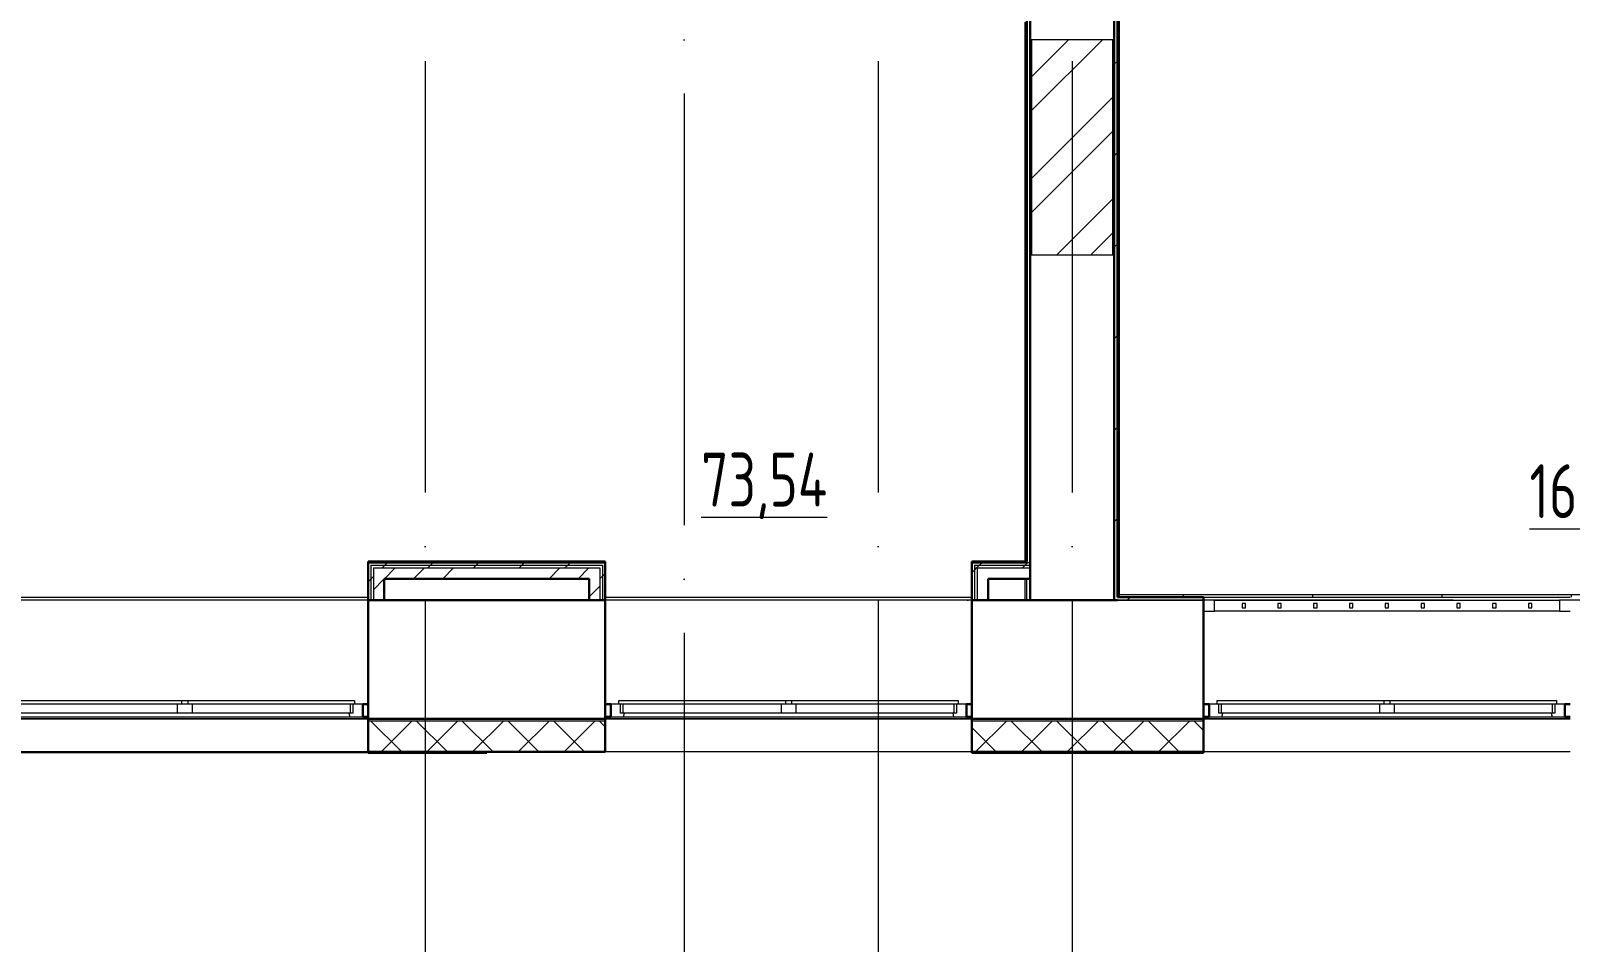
# Model space of a CAD drawing. Header units: millimetres. Extents: x -259809 to 472825, y -397243 to 31861.
# Drawn here: x -19685 to -12546, y -374417 to -370192 of the extents above; entities that cross this region are included whole.
import ezdxf

# ---------------------------------------------------------------- set-up
doc = ezdxf.new("R2010")
doc.units = ezdxf.units.MM
doc.linetypes.add('ADSK_Линия сетки', pattern=[25, 20, -2.5, 0, -2.5])
for name, color, linetype, lineweight in [('_ Окна', 252, 'Continuous', 30), ('лс', 5, 'Continuous', 30), ('Марки помещений', 252, 'Continuous', 20), ('Ограждение', 252, 'Continuous', 9), ('Окна', 252, 'Continuous', 9), ('Оси', 252, 'Continuous', 9), ('Стены внутренние', 252, 'Continuous', 18), ('Стены наружные', 252, 'Continuous', 18), ('Стены штриховка', 7, 'Continuous', 9)]:
    doc.layers.add(name, color=color, linetype=linetype, lineweight=lineweight)
doc.styles.add('GOST Common_3', font='', dxfattribs={"height": 3.5})
doc.styles.get('GOST Common_3').set_extended_font_data('GOST 2.304 type A')
pattern_1 = [(0, (-37739.8, 574.4), (0, 600), []), (90, (-37739.8, 574.4), (-600, 4e-14), [])]

# ---------------------------------------------------------------- blocks, each defined once
blk = doc.blocks.new('1 этаж')
at = {"layer": 'Ограждение', "true_color": 0x636466}
h = blk.add_hatch(dxfattribs=at)
h.set_pattern_fill('FP_37', color=251, style=0, pattern_type=2)
h.set_pattern_definition(pattern_1)
h.paths.add_polyline_path([(-14645.8, -20130.3), (-14635.8, -20120.3), (-14635.8, -14165.3), (-14645.8, -14155.3), (-14645.8, -19853.7)])
h = blk.add_hatch(dxfattribs=at)
h.set_pattern_fill('FP_25', color=251, style=0, pattern_type=2)
h.set_pattern_definition([(0, (-32119.8, 94.4), (0, 600), []), (90, (-32119.8, 94.4), (-600, 4e-14), [])])
h.paths.add_polyline_path([(-15075.8, -20145.3), (-15065.8, -20145.3), (-15065.8, -20045.3), (-15075.8, -20045.3)])
h.paths.add_polyline_path([(-15065.8, -19965.3), (-15065.8, -17455.3), (-15075.8, -17465.3), (-15075.8, -19965.3)])
h = blk.add_hatch(dxfattribs=at)
h.set_pattern_fill('FP_37', color=251, style=0, pattern_type=2)
h.set_pattern_definition(pattern_1)
h.paths.add_polyline_path([(-12233.6, -20130.3), (-11875.8, -20130.3), (-11885.8, -20120.3), (-14635.8, -20120.3), (-14645.8, -20130.3), (-12545.8, -20130.3)])
at = {"layer": '_ Окна', "color": 251, "lineweight": 18, "true_color": 0x636466}
for p, q in [((-14195.8, -20145.3), (-14245.8, -20145.3)), ((-14245.8, -20145.3), (-14245.8, -20195.3)), ((-14245.8, -20195.3), (-14195.8, -20195.3)), ((-14195.8, -20195.3), (-14195.8, -20145.3)), ((-14051.8, -20160.3), (-14067.8, -20160.3)), ((-14067.8, -20160.3), (-14067.8, -20180.3)), ((-14067.8, -20180.3), (-14051.8, -20180.3)), ((-14051.8, -20180.3), (-14051.8, -20160.3)), ((-13885.8, -20160.3), (-13901.8, -20160.3)), ((-13901.8, -20160.3), (-13901.8, -20180.3)), ((-13901.8, -20180.3), (-13885.8, -20180.3)), ((-13885.8, -20180.3), (-13885.8, -20160.3)), ((-13719.8, -20160.3), (-13735.8, -20160.3)), ((-13735.8, -20160.3), (-13735.8, -20180.3)), ((-13735.8, -20180.3), (-13719.8, -20180.3)), ((-13719.8, -20180.3), (-13719.8, -20160.3)), ((-13553.8, -20160.3), (-13569.8, -20160.3)), ((-13569.8, -20160.3), (-13569.8, -20180.3)), ((-13569.8, -20180.3), (-13553.8, -20180.3)), ((-13553.8, -20180.3), (-13553.8, -20160.3)), ((-13387.8, -20160.3), (-13403.8, -20160.3)), ((-13403.8, -20160.3), (-13403.8, -20180.3)), ((-13403.8, -20180.3), (-13387.8, -20180.3)), ((-13387.8, -20180.3), (-13387.8, -20160.3)), ((-13221.8, -20160.3), (-13237.8, -20160.3)), ((-13237.8, -20160.3), (-13237.8, -20180.3)), ((-13237.8, -20180.3), (-13221.8, -20180.3)), ((-13221.8, -20180.3), (-13221.8, -20160.3)), ((-13055.8, -20160.3), (-13071.8, -20160.3)), ((-13071.8, -20160.3), (-13071.8, -20180.3)), ((-13071.8, -20180.3), (-13055.8, -20180.3)), ((-13055.8, -20180.3), (-13055.8, -20160.3)), ((-12889.8, -20160.3), (-12905.8, -20160.3)), ((-12905.8, -20160.3), (-12905.8, -20180.3)), ((-12905.8, -20180.3), (-12889.8, -20180.3)), ((-12889.8, -20180.3), (-12889.8, -20160.3)), ((-12723.8, -20160.3), (-12739.8, -20160.3)), ((-12739.8, -20160.3), (-12739.8, -20180.3)), ((-12739.8, -20180.3), (-12723.8, -20180.3)), ((-12723.8, -20180.3), (-12723.8, -20160.3)), ((-12545.8, -20145.3), (-12595.8, -20145.3)), ((-12595.8, -20145.3), (-12595.8, -20195.3)), ((-12595.8, -20195.3), (-12545.8, -20195.3)), ((-18191.8, -20627.3), (-18191.8, -20668.3)), ((-18145.8, -20627.3), (-18183.8, -20627.3)), ((-18145.8, -20685.3), (-18145.8, -20627.3)), ((-16957.8, -20627.3), (-16995.8, -20627.3)), ((-16995.8, -20627.3), (-16995.8, -20685.3)), ((-16949.8, -20668.3), (-16949.8, -20627.3)), ((-15391.8, -20627.3), (-15391.8, -20668.3)), ((-15345.8, -20627.3), (-15383.8, -20627.3)), ((-15345.8, -20685.3), (-15345.8, -20627.3)), ((-14182.8, -20627.3), (-14220.8, -20627.3)), ((-14220.8, -20627.3), (-14220.8, -20685.3)), ((-14174.8, -20668.3), (-14174.8, -20627.3)), ((-12616.8, -20627.3), (-12616.8, -20668.3)), ((-12570.8, -20627.3), (-12608.8, -20627.3)), ((-12570.8, -20685.3), (-12570.8, -20627.3)), ((-18209.8, -20668.3), (-18205.2, -20685.3)), ((-18205.2, -20685.3), (-18145.8, -20685.3)), ((-18191.8, -20668.3), (-18203.8, -20668.3)), ((-16995.8, -20685.3), (-16936.4, -20685.3)), ((-16937.8, -20668.3), (-16949.8, -20668.3)), ((-16936.4, -20685.3), (-16931.8, -20668.3)), ((-15409.8, -20668.3), (-15405.2, -20685.3)), ((-15405.2, -20685.3), (-15345.8, -20685.3)), ((-15391.8, -20668.3), (-15403.8, -20668.3)), ((-14220.8, -20685.3), (-14161.4, -20685.3)), ((-14162.8, -20668.3), (-14174.8, -20668.3)), ((-14161.4, -20685.3), (-14156.8, -20668.3)), ((-12634.8, -20668.3), (-12630.2, -20685.3)), ((-12630.2, -20685.3), (-12570.8, -20685.3)), ((-12616.8, -20668.3), (-12628.8, -20668.3))]:
    blk.add_line(p, q, dxfattribs=at)
at = {"layer": '_ Окна', "color": 251, "true_color": 0x636466}
for p, q in [((-18120.8, -20627.3), (-18145.8, -20627.3)), ((-18145.8, -20627.3), (-18145.8, -20685.3)), ((-16995.8, -20627.3), (-17020.8, -20627.3)), ((-16995.8, -20685.3), (-16995.8, -20627.3)), ((-15320.8, -20627.3), (-15345.8, -20627.3)), ((-15345.8, -20627.3), (-15345.8, -20685.3)), ((-14220.8, -20627.3), (-14245.8, -20627.3)), ((-14220.8, -20685.3), (-14220.8, -20627.3)), ((-12545.8, -20627.3), (-12570.8, -20627.3)), ((-12570.8, -20627.3), (-12570.8, -20685.3)), ((-18145.8, -20685.3), (-18120.8, -20685.3)), ((-17020.8, -20685.3), (-16995.8, -20685.3)), ((-15345.8, -20685.3), (-15320.8, -20685.3)), ((-14245.8, -20685.3), (-14220.8, -20685.3)), ((-12570.8, -20685.3), (-12545.8, -20685.3))]:
    blk.add_line(p, q, dxfattribs=at)
at = {"layer": 'Ограждение', "color": 251, "true_color": 0x636466}
for p, q in [((-14635.8, -20120.3), (-14635.8, -14165.3)), ((-15075.8, -17465.3), (-15075.8, -19965.5)), ((-15075.8, -20045.3), (-15075.8, -20145.3)), ((-15065.8, -20145.3), (-15065.8, -20045.3)), ((-14635.8, -20120.3), (-14645.8, -20130.3)), ((-11885.8, -20120.3), (-14635.8, -20120.3))]:
    blk.add_line(p, q, dxfattribs=at)
at = {"layer": 'Окна', "color": 251, "true_color": 0x636466}
for p, q in [((-14195.8, -20145.3), (-12595.8, -20145.3)), ((-12595.8, -20195.3), (-14195.8, -20195.3)), ((-19757.8, -20610.3), (-18985.8, -20610.3)), ((-18985.8, -20627.3), (-19757.8, -20627.3)), ((-19005.8, -20627.3), (-19005.8, -20668.3)), ((-18985.8, -20610.3), (-18955.8, -20610.3)), ((-18985.8, -20610.3), (-18985.8, -20627.3)), ((-18955.8, -20627.3), (-18985.8, -20627.3)), ((-18955.8, -20610.3), (-18183.8, -20610.3)), ((-18955.8, -20627.3), (-18955.8, -20610.3)), ((-18183.8, -20627.3), (-18955.8, -20627.3)), ((-18935.8, -20668.3), (-18935.8, -20627.3)), ((-18203.8, -20627.3), (-18203.8, -20668.3)), ((-18183.8, -20610.3), (-18183.8, -20627.3)), ((-16957.8, -20610.3), (-16185.8, -20610.3)), ((-16957.8, -20627.3), (-16957.8, -20610.3)), ((-16185.8, -20627.3), (-16957.8, -20627.3)), ((-16937.8, -20668.3), (-16937.8, -20627.3)), ((-16205.8, -20627.3), (-16205.8, -20668.3)), ((-16185.8, -20610.3), (-16155.8, -20610.3)), ((-16185.8, -20610.3), (-16185.8, -20627.3)), ((-16155.8, -20627.3), (-16185.8, -20627.3)), ((-16155.8, -20610.3), (-15383.8, -20610.3)), ((-16155.8, -20627.3), (-16155.8, -20610.3)), ((-15383.8, -20627.3), (-16155.8, -20627.3)), ((-16135.8, -20668.3), (-16135.8, -20627.3)), ((-15403.8, -20627.3), (-15403.8, -20668.3)), ((-15383.8, -20610.3), (-15383.8, -20627.3)), ((-14182.8, -20610.3), (-13410.8, -20610.3)), ((-14182.8, -20627.3), (-14182.8, -20610.3)), ((-13410.8, -20627.3), (-14182.8, -20627.3)), ((-14162.8, -20668.3), (-14162.8, -20627.3)), ((-13430.8, -20627.3), (-13430.8, -20668.3)), ((-13410.8, -20610.3), (-13380.8, -20610.3)), ((-13410.8, -20610.3), (-13410.8, -20627.3)), ((-13380.8, -20627.3), (-13410.8, -20627.3)), ((-13380.8, -20610.3), (-12608.8, -20610.3)), ((-13380.8, -20627.3), (-13380.8, -20610.3)), ((-12608.8, -20627.3), (-13380.8, -20627.3)), ((-13360.8, -20668.3), (-13360.8, -20627.3)), ((-12628.8, -20627.3), (-12628.8, -20668.3)), ((-12608.8, -20610.3), (-12608.8, -20627.3)), ((-19005.8, -20668.3), (-19737.8, -20668.3)), ((-19736.4, -20685.3), (-18205.2, -20685.3)), ((-18935.8, -20668.3), (-19005.8, -20668.3)), ((-18203.8, -20668.3), (-18935.8, -20668.3)), ((-16205.8, -20668.3), (-16937.8, -20668.3)), ((-16936.4, -20685.3), (-15405.2, -20685.3)), ((-16135.8, -20668.3), (-16205.8, -20668.3)), ((-15403.8, -20668.3), (-16135.8, -20668.3)), ((-13430.8, -20668.3), (-14162.8, -20668.3)), ((-14161.4, -20685.3), (-12630.2, -20685.3)), ((-13360.8, -20668.3), (-13430.8, -20668.3)), ((-12628.8, -20668.3), (-13360.8, -20668.3))]:
    blk.add_line(p, q, dxfattribs=at)
at = {"layer": 'Оси', "color": 251, "linetype": 'ADSK_Линия сетки', "ltscale": 100, "true_color": 0x636466}
for p, q in [((-16655.8, 32205.3), (-16655.8, -33771.4)), ((-17855.8, -2645.3), (-17855.8, -33771.4)), ((-15755.8, -2645.3), (-15755.8, -32501.4)), ((-14855.8, -2645.3), (-14855.8, -32501.4)), ((4411.5, -20145.3), (-72528.1, -20145.3))]:
    blk.add_line(p, q, dxfattribs=at)
at = {"layer": 'Стены внутренние', "color": 251, "lineweight": 30, "true_color": 0x636466}
for p, q in [((-15050.8, -17545.3), (-15045.8, -17545.3)), ((-14665.8, -17545.3), (-14660.8, -17545.3)), ((-15045.8, -18545.3), (-15050.8, -18545.3)), ((-14660.8, -18545.3), (-14665.8, -18545.3)), ((-15050.8, -20045.3), (-15050.8, -20145.3)), ((-18120.8, -20145.3), (-18120.8, -20695.3)), ((-17095.8, -20145.3), (-18045.8, -20145.3)), ((-17020.8, -20695.3), (-17020.8, -20145.3)), ((-15320.8, -20145.3), (-15320.8, -20695.3)), ((-14645.8, -20145.3), (-15245.8, -20145.3)), ((-15050.8, -20145.3), (-14660.8, -20145.3)), ((-14245.8, -20695.3), (-14245.8, -20145.3)), ((-18120.8, -20695.3), (-17020.8, -20695.3)), ((-15320.8, -20695.3), (-14245.8, -20695.3)), ((-18120.8, -20705.3), (-18120.8, -20847.3)), ((-17020.8, -20847.3), (-17020.8, -20705.3)), ((-15320.8, -20705.3), (-15320.8, -20847.3)), ((-14245.8, -20847.3), (-14245.8, -20705.3)), ((-18120.8, -20847.3), (-17020.8, -20847.3)), ((-15320.8, -20847.3), (-14245.8, -20847.3))]:
    blk.add_line(p, q, dxfattribs=at)
at = {"layer": 'Стены внутренние', "color": 251, "true_color": 0x636466}
for p, q in [((-15045.8, -17545.3), (-14665.8, -17545.3)), ((-14665.8, -18545.3), (-15045.8, -18545.3)), ((-14245.8, -20145.3), (-14645.8, -20145.3)), ((-18120.8, -20695.3), (-19820.8, -20695.3)), ((-15320.8, -20695.3), (-17020.8, -20695.3)), ((-12545.8, -20695.3), (-14245.8, -20695.3)), ((-18120.8, -20847.3), (-19820.8, -20847.3)), ((-15320.8, -20847.3), (-17020.8, -20847.3)), ((-12545.8, -20847.3), (-14245.8, -20847.3))]:
    blk.add_line(p, q, dxfattribs=at)
at = {"layer": 'Стены внутренние', "color": 251, "linetype": 'Continuous', "lineweight": 9, "true_color": 0x636466}
for p, q in [((-17968.3, -20845.3), (-18108.3, -20705.3)), ((-18057.8, -20845.3), (-17917.8, -20705.3)), ((-17756.2, -20845.3), (-17896.2, -20705.3)), ((-17845.6, -20845.3), (-17705.6, -20705.3)), ((-17544.1, -20845.3), (-17684.1, -20705.3)), ((-17633.5, -20845.3), (-17493.5, -20705.3)), ((-17331.9, -20845.3), (-17471.9, -20705.3)), ((-17421.4, -20845.3), (-17281.4, -20705.3)), ((-17119.8, -20845.3), (-17259.8, -20705.3)), ((-17209.2, -20845.3), (-17069.2, -20705.3)), ((-17020.8, -20732.2), (-17047.7, -20705.3)), ((-15210.6, -20845.3), (-15320.8, -20735.1)), ((-15300.1, -20845.3), (-15160.1, -20705.3)), ((-14998.5, -20845.3), (-15138.5, -20705.3)), ((-15087.9, -20845.3), (-14947.9, -20705.3)), ((-14786.3, -20845.3), (-14926.3, -20705.3)), ((-14875.8, -20845.3), (-14735.8, -20705.3)), ((-14574.2, -20845.3), (-14714.2, -20705.3)), ((-14663.7, -20845.3), (-14523.7, -20705.3)), ((-14362.1, -20845.3), (-14502.1, -20705.3)), ((-14451.5, -20845.3), (-14311.5, -20705.3)), ((-14245.8, -20749.5), (-14289.9, -20705.3)), ((-17991, -20845.3), (-17992.2, -20847.3)), ((-15175.4, -20845.3), (-15176.5, -20847.3)), ((-14940.8, -20845.3), (-14941.9, -20847.3)), ((-14920, -20847.3), (-14921.2, -20845.3)), ((-14685.4, -20847.3), (-14686.6, -20845.3))]:
    blk.add_line(p, q, dxfattribs=at)
at = {"layer": 'Стены наружные', "color": 251, "lineweight": 30, "true_color": 0x636466}
for p, q in [((-14660.8, -14140.3), (-14660.8, -20145.3)), ((-14645.8, -20130.3), (-14645.8, -14155.3)), ((-15050.8, -20045.3), (-15050.8, -17045.3)), ((-15065.8, -17180.3), (-15065.8, -19965.3)), ((-15045.8, -17545.3), (-15045.8, -18545.3)), ((-14665.8, -18545.3), (-14665.8, -17545.3)), ((-18120.8, -19965.3), (-18120.8, -20145.3)), ((-17020.8, -19965.3), (-18120.8, -19965.3)), ((-17020.8, -19970.3), (-18120.8, -19970.3)), ((-17020.8, -20145.3), (-17020.8, -19965.3)), ((-15320.8, -19965.3), (-15320.8, -20145.3)), ((-15065.8, -19965.3), (-15320.8, -19965.3)), ((-15065.8, -19970.3), (-15320.8, -19970.3)), ((-18045.8, -20045.3), (-17095.8, -20045.3)), ((-18045.8, -20145.3), (-18045.8, -20045.3)), ((-17095.8, -20045.3), (-17095.8, -20145.3)), ((-15245.8, -20045.3), (-15050.8, -20045.3)), ((-15245.8, -20145.3), (-15245.8, -20045.3)), ((-14245.8, -20130.3), (-14645.8, -20130.3)), ((-14245.8, -20145.3), (-14245.8, -20130.3)), ((-18120.8, -20145.3), (-18045.8, -20145.3)), ((-17095.8, -20145.3), (-17020.8, -20145.3)), ((-15320.8, -20145.3), (-15245.8, -20145.3)), ((-14660.8, -20145.3), (-14645.8, -20145.3)), ((-17020.8, -20695.3), (-18120.8, -20695.3)), ((-18120.8, -20695.3), (-18120.8, -20705.3)), ((-17020.8, -20705.3), (-17020.8, -20695.3)), ((-14245.8, -20695.3), (-15320.8, -20695.3)), ((-15320.8, -20695.3), (-15320.8, -20705.3)), ((-14245.8, -20705.3), (-14245.8, -20695.3)), ((-17570.8, -20847.3), (-18120.8, -20847.3)), ((-18120.8, -20847.3), (-18120.8, -20852.3)), ((-17570.8, -20852.3), (-17570.8, -20847.3)), ((-14245.8, -20847.3), (-15320.8, -20847.3)), ((-15320.8, -20847.3), (-15320.8, -20852.3)), ((-14245.8, -20852.3), (-14245.8, -20847.3)), ((-18120.8, -20852.3), (-17570.8, -20852.3)), ((-15320.8, -20852.3), (-14245.8, -20852.3))]:
    blk.add_line(p, q, dxfattribs=at)
at = {"layer": 'Стены наружные', "color": 251, "linetype": 'Continuous', "lineweight": 9, "true_color": 0x636466}
for p, q in [((-15045.8, -17719.9), (-14871.3, -17545.3)), ((-15045.8, -17877), (-14714.1, -17545.3)), ((-15045.8, -17719.9), (-14871.3, -17545.3)), ((-15045.8, -17877), (-14714.1, -17545.3)), ((-14660.8, -17660.5), (-14645.8, -17645.5)), ((-15045.8, -18191.3), (-14665.8, -17811.3)), ((-15045.8, -18191.3), (-14665.8, -17811.3)), ((-15045.8, -18348.5), (-14665.8, -17968.5)), ((-15045.8, -18348.5), (-14665.8, -17968.5)), ((-14660.8, -18084.7), (-14645.8, -18069.7)), ((-14928.3, -18545.3), (-14665.8, -18282.8)), ((-14928.3, -18545.3), (-14665.8, -18282.8)), ((-14771.2, -18545.3), (-14665.8, -18439.9)), ((-14771.2, -18545.3), (-14665.8, -18439.9)), ((-14660.8, -18509), (-14645.8, -18494)), ((-14660.8, -18933.3), (-14645.8, -18918.3)), ((-14660.8, -19357.5), (-14645.8, -19342.5)), ((-14660.8, -19781.8), (-14645.8, -19766.8)), ((-18056.3, -19995.3), (-18043.8, -19982.8)), ((-18043.8, -19982.8), (-18031.3, -19970.3)), ((-17844.2, -19995.3), (-17831.7, -19982.8)), ((-17831.7, -19982.8), (-17819.2, -19970.3)), ((-17819.2, -19970.3), (-17814.2, -19965.3)), ((-17632, -19995.3), (-17619.5, -19982.8)), ((-17619.5, -19982.8), (-17607, -19970.3)), ((-17419.9, -19995.3), (-17407.4, -19982.8)), ((-17407.4, -19982.8), (-17394.9, -19970.3)), ((-17394.9, -19970.3), (-17389.9, -19965.3)), ((-17207.8, -19995.3), (-17195.3, -19982.8)), ((-17195.3, -19982.8), (-17182.8, -19970.3)), ((-15298.6, -19995.3), (-15286.1, -19982.8)), ((-15286.1, -19982.8), (-15273.6, -19970.3)), ((-15273.6, -19970.3), (-15268.6, -19965.3)), ((-15086.4, -19995.3), (-15073.9, -19982.8)), ((-15073.9, -19982.8), (-15061.4, -19970.3)), ((-18120.8, -20059.8), (-18108.3, -20047.3)), ((-18108.3, -20047.3), (-18095.8, -20034.8)), ((-18095.8, -20096.1), (-18045.8, -20046.1)), ((-18045, -20045.3), (-17995, -19995.3)), ((-17910.1, -20045.3), (-17860.1, -19995.3)), ((-17775.1, -20045.3), (-17725.1, -19995.3)), ((-17281.7, -20045.3), (-17231.7, -19995.3)), ((-17146.8, -20045.3), (-17096.8, -19995.3)), ((-17045.8, -20045.5), (-17033.3, -20033)), ((-17033.3, -20033), (-17020.8, -20020.5)), ((-15320.8, -20017.5), (-15308.3, -20005)), ((-15308.3, -20005), (-15298.6, -19995.3)), ((-17095.8, -20129.3), (-17045.8, -20079.3)), ((-14600.1, -20145.3), (-14585.1, -20130.3)), ((-17992.2, -20847.3), (-17995.1, -20852.3)), ((-15176.5, -20847.3), (-15178.7, -20851.1)), ((-14941.9, -20847.3), (-14944.8, -20852.3)), ((-14917.2, -20852.3), (-14920, -20847.3)), ((-14684.7, -20848.5), (-14685.4, -20847.3)), ((-17758.1, -20848.3), (-17760.4, -20852.3))]:
    blk.add_line(p, q, dxfattribs=at)
at = {"layer": 'Стены наружные', "color": 251, "true_color": 0x636466}
for p, q in [((-19820.8, -20130.3), (-18120.8, -20130.3)), ((-17020.8, -20130.3), (-15320.8, -20130.3)), ((-14245.8, -20130.3), (-12545.8, -20130.3)), ((-18120.8, -20145.3), (-19820.8, -20145.3)), ((-15320.8, -20145.3), (-17020.8, -20145.3)), ((-19820.8, -20695.3), (-18120.8, -20695.3)), ((-17020.8, -20695.3), (-15320.8, -20695.3)), ((-14245.8, -20695.3), (-12545.8, -20695.3)), ((-19820.8, -20847.3), (-18120.8, -20847.3)), ((-18120.8, -20852.3), (-20348.5, -20852.3))]:
    blk.add_line(p, q, dxfattribs=at)
at = {"layer": 'Стены штриховка', "color": 251, "true_color": 0x636466}
for p, q in [((-18108.3, -19982.8), (-17033.3, -19982.8)), ((-18108.3, -19982.8), (-18108.3, -20145.3)), ((-17033.3, -19982.8), (-17033.3, -20145.3)), ((-15308.3, -19982.8), (-15050.8, -19982.8)), ((-15308.3, -19982.8), (-15308.3, -20145.3)), ((-15065.8, -19970.3), (-15065.8, -19965.3)), ((-15065.8, -19970.3), (-15050.8, -19970.3)), ((-18095.8, -19995.3), (-17045.8, -19995.3)), ((-18095.8, -19995.3), (-18095.8, -20145.3)), ((-17045.8, -19995.3), (-17045.8, -20145.3)), ((-15295.8, -19995.3), (-15050.8, -19995.3)), ((-15295.8, -19995.3), (-15295.8, -20145.3)), ((-14645.8, -20145.3), (-14245.8, -20145.3)), ((-17020.8, -20705.3), (-18120.8, -20705.3)), ((-18118.8, -20771.3), (-18120.8, -20771.3)), ((-18118.8, -20771.3), (-18118.8, -20845.3)), ((-17020.8, -20771.3), (-17022.8, -20771.3)), ((-17022.8, -20845.3), (-17022.8, -20771.3)), ((-14245.8, -20705.3), (-15320.8, -20705.3)), ((-15318.8, -20771.3), (-15320.8, -20771.3)), ((-15318.8, -20771.3), (-15318.8, -20845.3)), ((-14245.8, -20771.3), (-14247.8, -20771.3)), ((-14247.8, -20845.3), (-14247.8, -20771.3)), ((-18118.8, -20845.3), (-17022.8, -20845.3)), ((-15318.8, -20845.3), (-14247.8, -20845.3))]:
    blk.add_line(p, q, dxfattribs=at)
at = {"layer": 'Марки помещений', "color": 251, "true_color": 0x636466, "style": 'GOST Common_3', "width": 0.9}
for s, p in [('%%U73,54', (-16576.2, -19710.7)), ('%%U16,55', (-12734.8, -19764.4))]:
    blk.add_text(s, height=250, dxfattribs=at).set_placement(p)

msp = doc.modelspace()

# ---------------------------------------------------------------- hatches: boundary and pattern name
at = {"layer": 'лс', "lineweight": 5}
h = msp.add_hatch(dxfattribs=at)
h.set_pattern_fill('ANSI31', color=4, scale=100)
h.set_pattern_definition([(45, (7e-12, 55557.13), (-224.5064, 224.5064), [])])
h.paths.add_polyline_path([(-29281.7, -366334.3), (-4405.2, -366334.3), (-4405.2, -364593), (-5981.9, -364593), (-5981.9, -364588.7), (-8829.6, -364588.7), (-8829.6, -364591.6), (-30595.5, -364591.6), (-30595.5, -358232.4), (-32731.9, -358232.4), (-32731.9, -364572.7), (-40514.3, -364572.7), (-40514.3, -366445.8), (-39730, -366445.8), (-39730, -369715.4), (-34251.2, -369715.4), (-34251.2, -372621.1), (-29281.7, -372621.1)])
edge = h.paths.add_edge_path(flags=16)
edge.add_ellipse((-39267.7, -365126.6), major_axis=(911.9, 0), ratio=0.29514, start_angle=0, end_angle=360)
h.paths.add_polyline_path([(-39746.2, -365398.8), (-38817.6, -365398.8), (-38817.6, -364890.3), (-39746.2, -364890.3)], flags=16)

# ---------------------------------------------------------------- block references
msp.add_blockref('1 этаж', (0, -352686.9))

doc.saveas('drawing.dxf')
